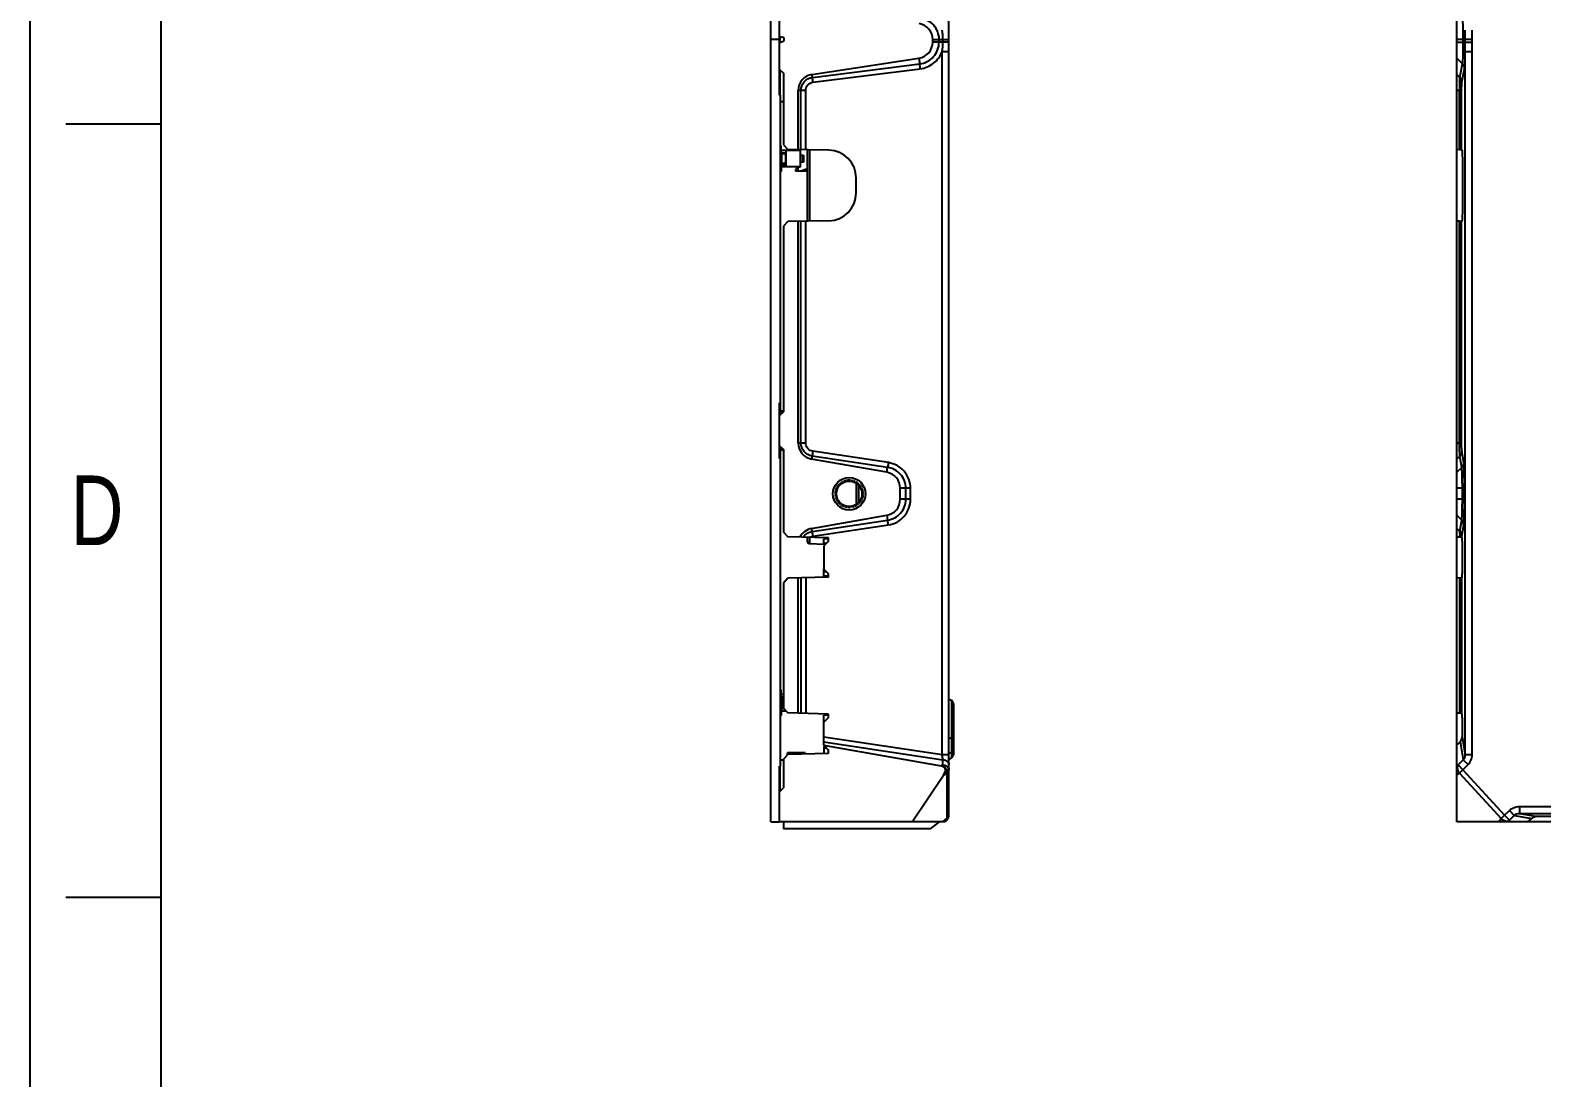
# Model space of a CAD drawing. Header units: millimetres. Extents: x 7531 to 19147, y 2539 to 6525.
# Drawn here: x 7531 to 7857, y 3000.6 to 3226.5 of the extents above; entities that cross this region are included whole.
import ezdxf

# ---------------------------------------------------------------- set-up
doc = ezdxf.new("R2010")
doc.units = ezdxf.units.MM
doc.linetypes.add('HIDDEN', pattern=[0.2, 0.1, -0.1])
doc.layers.add('02___PRT_ALL_AXES', color=7, linetype='Continuous')
doc.layers.add('DEFAULT_2', color=8, linetype='HIDDEN')
doc.styles.add('CKSTANDARD', font='arial.ttf')
doc.styles.add('Roamns', font='romans.shx')

# ---------------------------------------------------------------- blocks, each defined once
blk = doc.blocks.new('standard template')
for p, q in [((456.3, 17789.8), (53.6, 17789.8)), ((456.3, 14517.4), (53.6, 14517.4))]:
    blk.add_line(p, q)
blk.add_lwpolyline([(37962.6, 4700.3), (-97.5, 4700.3), (-97.5, 30879.2), (37962.6, 30879.2)], close=True)
at = {"color": 7}
blk.add_lwpolyline([(456.3, 6673.6), (456.3, 5963.9), (456.3, 5254.1), (456.3, 30225.9), (37408.8, 30225.9), (37408.8, 5254.1)], dxfattribs=at)
at = {"style": 'CKSTANDARD', "width": 0.75}
blk.add_text('D', height=294.8, dxfattribs=at).set_placement((73.6, 16008.6))
at = {"style": 'Roamns'}
for tag, p in [('PAGE_NAME', (27466, 7593.7)), ('PROJECT_NAME', (27466, 6883.9)), ('DRAWN_NAME', (27466, 6174.1)), ('VERSION', (34241, 6174.1)), ('SELECT_DATA', (27466, 5464.4)), ('PAGE_NUMBER', (34241, 5464.4))]:
    blk.add_attdef(tag, p, '', height=284.5, dxfattribs=at)

msp = doc.modelspace()

# ---------------------------------------------------------------- linework, layer by layer
at = {"color": 7, "linetype": 'Continuous'}
for p, q in [((7690.70977, 3055.82531), (7690.70977, 3393.32531)), ((7838.63657, 3055.82531), (7838.63657, 3393.32531)), ((7729.10977, 3057.24038), (7729.10977, 3391.91024)), ((7725.60977, 3224.52498), (7729.10977, 3224.52498)), ((7725.60977, 3223.99167), (7725.60977, 3224.52498)), ((7729.10977, 3223.99167), (7725.60977, 3223.99167)), ((7726.99331, 3223.99167), (7726.99331, 3224.52498)), ((7727.83187, 3223.99167), (7727.83187, 3224.52498)), ((7841.92638, 3224.52498), (7838.63657, 3224.52498)), ((7838.63657, 3223.99167), (7841.92638, 3223.99167)), ((7840.02011, 3223.99167), (7840.02011, 3224.52498)), ((7840.44292, 3224.52498), (7840.44937, 3226.54983)), ((7840.44292, 3223.99167), (7840.44292, 3224.52498)), ((7840.44936, 3221.96689), (7840.44292, 3223.99167)), ((7841.92638, 3224.52498), (7841.94885, 3226.54984)), ((7841.92638, 3223.99167), (7841.92638, 3224.52498)), ((7841.94885, 3221.9669), (7841.92638, 3223.99167)), ((7699.58379, 3217.02738), (7722.63575, 3220.53142)), ((7722.63575, 3220.53142), (7722.82371, 3219.29487)), ((7727.64903, 3221.9669), (7729.10977, 3221.9669)), ((7727.64903, 3070.31751), (7727.64903, 3221.9669)), ((7838.63657, 3220.53142), (7839.88733, 3219.29487)), ((7840.44936, 3070.31751), (7840.44936, 3221.9669)), ((7840.44936, 3221.9669), (7841.94885, 3221.9669)), ((7841.94885, 3070.31751), (7841.94885, 3221.9669)), ((7692.60977, 3218.07531), (7693.40977, 3217.27531)), ((7693.40977, 3217.27531), (7693.40977, 3201.84936)), ((7699.68068, 3216.38997), (7722.82371, 3219.29487)), ((7699.80081, 3215.34135), (7722.94384, 3218.24625)), ((7839.2813, 3216.38997), (7839.88733, 3219.29487)), ((7839.72013, 3215.34135), (7840.32615, 3218.24625)), ((7699.68068, 3216.38997), (7699.58379, 3217.02738)), ((7839.2813, 3216.38997), (7838.63657, 3217.02738)), ((7692.70977, 3212.57281), (7692.70977, 3143.55031)), ((7696.60977, 3200.7935), (7696.60977, 3213.56713)), ((7698.23489, 3213.56713), (7696.60977, 3213.56713)), ((7697.2135, 3200.78296), (7697.2135, 3213.56713)), ((7698.23489, 3200.76513), (7698.23489, 3213.56713)), ((7839.67912, 3213.56713), (7838.63657, 3213.56713)), ((7839.2403, 3200.78296), (7839.2403, 3213.56713)), ((7839.67912, 3200.76513), (7839.67912, 3213.56713)), ((7692.70977, 3201.65031), (7692.95977, 3201.65031)), ((7692.95977, 3200.62531), (7692.95977, 3201.65031)), ((7693.40977, 3201.84936), (7694.40962, 3200.8319)), ((7696.99977, 3200.62531), (7692.70977, 3200.62531)), ((7692.70977, 3200.42531), (7692.95977, 3200.42531)), ((7692.92977, 3200.13531), (7692.70977, 3200.13531)), ((7693.67977, 3199.87531), (7692.70977, 3199.87531)), ((7692.70977, 3197.87531), (7693.67977, 3197.87531)), ((7692.75977, 3200.42531), (7692.75977, 3200.13531)), ((7692.92977, 3200.07531), (7692.92977, 3200.42531)), ((7693.02977, 3200.07531), (7692.92977, 3200.07531)), ((7692.92977, 3197.32531), (7692.92977, 3197.67531)), ((7693.02977, 3197.67531), (7692.92977, 3197.67531)), ((7692.95977, 3200.13531), (7692.95977, 3200.42531)), ((7692.95977, 3200.13531), (7694.02977, 3200.13531)), ((7692.99977, 3199.87531), (7692.99977, 3197.87531)), ((7693.00977, 3200.07531), (7693.00977, 3199.87531)), ((7693.00977, 3197.87531), (7693.00977, 3197.67531)), ((7693.10977, 3199.87531), (7693.10977, 3200.13531)), ((7693.10977, 3197.61531), (7693.10977, 3197.87531)), ((7693.87977, 3199.67531), (7693.67977, 3199.87531)), ((7693.67977, 3197.87531), (7693.87977, 3198.07531)), ((7693.87977, 3199.67531), (7693.87977, 3198.07531)), ((7694.02977, 3197.12531), (7694.02977, 3200.62531)), ((7703.21448, 3200.67822), (7694.40962, 3200.8319)), ((7696.99977, 3200.72531), (7696.99977, 3197.02531)), ((7696.99977, 3199.62531), (7697.74977, 3199.62531)), ((7697.74977, 3198.12531), (7696.99977, 3198.12531)), ((7697.54977, 3199.62531), (7697.54977, 3198.12531)), ((7697.74977, 3199.62531), (7697.74977, 3198.12531)), ((7698.55977, 3200.75946), (7698.55977, 3185.39116)), ((7699.0336, 3200.75119), (7699.0336, 3185.39943)), ((7839.2403, 3200.78296), (7838.63657, 3200.7935)), ((7839.67912, 3200.76513), (7839.80952, 3200.67822)), ((7692.70977, 3197.61531), (7692.92977, 3197.61531)), ((7692.95977, 3197.32531), (7692.70977, 3197.32531)), ((7692.70977, 3197.12531), (7696.99977, 3197.12531)), ((7692.95977, 3196.10031), (7692.70977, 3196.10031)), ((7692.75977, 3197.61531), (7692.75977, 3197.32531)), ((7692.95977, 3197.32531), (7692.95977, 3197.61531)), ((7692.95977, 3197.61531), (7694.02977, 3197.61531)), ((7692.95977, 3197.12531), (7692.95977, 3196.10031)), ((7696.50977, 3197.02531), (7696.00977, 3196.52531)), ((7696.00977, 3196.52531), (7696.00977, 3196.12531)), ((7698.55977, 3196.12531), (7696.00977, 3196.12531)), ((7696.50977, 3197.02531), (7696.50977, 3196.12531)), ((7696.99977, 3197.02531), (7696.50977, 3197.02531)), ((7696.99977, 3196.12531), (7698.15977, 3196.60531)), ((7698.15977, 3196.60531), (7698.55977, 3196.60531)), ((7709.10977, 3191.4715), (7709.10977, 3194.67913)), ((7839.96389, 3191.4715), (7839.96389, 3194.67913)), ((7694.40962, 3185.31872), (7693.40977, 3184.30127)), ((7703.21448, 3185.47241), (7694.40962, 3185.31872)), ((7696.60977, 3137.51216), (7696.60977, 3185.35712)), ((7697.2135, 3137.51216), (7697.2135, 3185.36766)), ((7698.23489, 3137.51216), (7698.23489, 3185.38549)), ((7839.2403, 3185.36766), (7838.63657, 3185.35712)), ((7839.2403, 3137.51216), (7839.2403, 3185.36766)), ((7839.67912, 3185.38549), (7839.80952, 3185.47241)), ((7839.67912, 3137.51216), (7839.67912, 3185.38549)), ((7693.40977, 3184.30127), (7693.40977, 3144.25031)), ((7692.70977, 3146.20031), (7692.60977, 3146.20031)), ((7692.60977, 3134.20031), (7692.60977, 3146.20031)), ((7692.60977, 3143.45031), (7693.40977, 3144.25031)), ((7692.70977, 3144.20031), (7692.60977, 3144.20031)), ((7692.60977, 3136.95031), (7693.40977, 3136.15031)), ((7692.70977, 3136.20031), (7692.60977, 3136.20031)), ((7692.70977, 3136.85031), (7692.70977, 3067.82781)), ((7693.40977, 3136.15031), (7693.40977, 3118.32932)), ((7698.23489, 3137.51216), (7696.60977, 3137.51216)), ((7716.04829, 3133.30458), (7699.75868, 3135.74373)), ((7839.67912, 3137.51216), (7838.63657, 3137.51216)), ((7839.24929, 3135.84692), (7839.2403, 3137.51216)), ((7839.25067, 3135.73815), (7839.24929, 3135.84692)), ((7840.14558, 3133.30458), (7839.71903, 3135.74373)), ((7692.70977, 3134.20031), (7692.60977, 3134.20031)), ((7699.61377, 3134.69919), (7699.502, 3134.06533)), ((7715.71754, 3131.2061), (7699.502, 3134.06533)), ((7715.90337, 3132.26003), (7699.61377, 3134.69919)), ((7839.2802, 3134.69919), (7838.63657, 3134.06533)), ((7839.2802, 3134.69919), (7839.27013, 3134.86752)), ((7839.70676, 3132.26003), (7839.2802, 3134.69919)), ((7715.71754, 3131.2061), (7715.90337, 3132.26003)), ((7838.63657, 3131.2061), (7839.70676, 3132.26003)), ((7709.10977, 3128.87583), (7709.10977, 3124.27479)), ((7709.59668, 3128.46572), (7709.59668, 3124.68491)), ((7720.82647, 3127.75927), (7718.60977, 3127.75927)), ((7718.60977, 3125.39136), (7718.60977, 3127.75927)), ((7719.80508, 3125.39136), (7719.80508, 3127.75927)), ((7720.82647, 3125.39136), (7720.82647, 3127.75927)), ((7840.27071, 3127.75927), (7838.63657, 3127.75927)), ((7839.83188, 3125.39136), (7839.83188, 3127.75927)), ((7840.27071, 3125.39136), (7840.27071, 3127.75927)), ((7720.82647, 3125.39136), (7718.60977, 3125.39136)), ((7840.27071, 3125.39136), (7838.63657, 3125.39136)), ((7699.502, 3119.08529), (7715.71754, 3121.94453)), ((7699.61377, 3118.45144), (7715.90337, 3120.8906)), ((7699.75868, 3117.40689), (7716.04829, 3119.84605)), ((7715.71754, 3121.94453), (7715.90337, 3120.8906)), ((7838.63657, 3121.94453), (7839.70676, 3120.8906)), ((7839.2802, 3118.45144), (7839.70676, 3120.8906)), ((7839.71903, 3117.40689), (7840.14558, 3119.84605)), ((7693.40977, 3118.32932), (7694.40943, 3117.30314)), ((7703.10977, 3117.07531), (7694.40943, 3117.30314)), ((7698.55977, 3117.19446), (7698.55977, 3116.35376)), ((7699.0336, 3117.18205), (7699.0336, 3115.85445)), ((7699.61377, 3118.45144), (7699.502, 3119.08529)), ((7699.68549, 3117.91166), (7699.61377, 3118.45144)), ((7702.10977, 3115.54867), (7702.10977, 3116.82524)), ((7703.10977, 3116.3515), (7702.11011, 3115.32532)), ((7703.10977, 3116.3515), (7703.10977, 3117.07531)), ((7839.2802, 3118.45144), (7838.63657, 3119.08529)), ((7839.05175, 3117.22318), (7838.63657, 3117.23542)), ((7839.24829, 3117.2172), (7839.05175, 3117.22318)), ((7839.70222, 3117.17987), (7839.80678, 3117.07531)), ((7839.80678, 3116.3515), (7839.7806, 3115.32532)), ((7839.80678, 3116.3515), (7839.80678, 3117.07531)), ((7699.0336, 3115.85445), (7702.10287, 3115.69359)), ((7702.60979, 3115.83825), (7702.10977, 3115.82516)), ((7702.10977, 3115.32497), (7702.10977, 3110.32566)), ((7839.78059, 3115.32497), (7839.78059, 3110.32566)), ((7702.10977, 3108.82538), (7702.10977, 3110.32531)), ((7702.10977, 3109.82547), (7702.60979, 3109.81237)), ((7702.11011, 3110.3253), (7703.10977, 3109.29913)), ((7839.7806, 3110.3253), (7839.80678, 3109.29913)), ((7694.40943, 3108.34749), (7693.40977, 3107.32131)), ((7693.40977, 3107.32131), (7693.40977, 3080.32932)), ((7703.10977, 3108.57531), (7694.40943, 3108.34749)), ((7696.60977, 3079.24552), (7696.60977, 3108.4051)), ((7697.2135, 3108.42091), (7697.2135, 3079.22971)), ((7698.23489, 3108.44766), (7698.23489, 3079.20297)), ((7703.10977, 3108.57531), (7703.10977, 3109.29913)), ((7839.2403, 3108.42091), (7838.63657, 3108.4051)), ((7839.2403, 3108.42091), (7839.2403, 3079.22971)), ((7839.80678, 3108.57531), (7839.67912, 3108.44766)), ((7839.67912, 3108.44766), (7839.67912, 3079.20297)), ((7839.80678, 3108.57531), (7839.80678, 3109.29913)), ((7692.70977, 3084.30031), (7692.95977, 3084.30031)), ((7692.95977, 3083.27531), (7692.95977, 3084.30031)), ((7693.40977, 3083.27531), (7692.70977, 3083.27531)), ((7692.70977, 3083.07531), (7692.95977, 3083.07531)), ((7692.92977, 3082.78531), (7692.70977, 3082.78531)), ((7693.40977, 3082.52531), (7692.70977, 3082.52531)), ((7692.70977, 3080.52531), (7693.40977, 3080.52531)), ((7692.75977, 3083.07531), (7692.75977, 3082.78531)), ((7692.92977, 3082.72531), (7692.92977, 3083.07531)), ((7693.02977, 3082.72531), (7692.92977, 3082.72531)), ((7693.02977, 3080.32531), (7692.92977, 3080.32531)), ((7692.92977, 3079.97531), (7692.92977, 3080.32531)), ((7692.95977, 3082.78531), (7692.95977, 3083.07531)), ((7692.95977, 3082.78531), (7693.40977, 3082.78531)), ((7692.99977, 3082.52531), (7692.99977, 3080.52531)), ((7693.00977, 3082.72531), (7693.00977, 3082.52531)), ((7693.00977, 3080.52531), (7693.00977, 3080.32531)), ((7693.10977, 3082.52531), (7693.10977, 3082.78531)), ((7693.10977, 3080.26531), (7693.10977, 3080.52531)), ((7693.40977, 3080.32932), (7694.40943, 3079.30314)), ((7729.10977, 3082.29162), (7729.65662, 3082.03662)), ((7730.10977, 3081.32531), (7729.65662, 3082.03662)), ((7729.65662, 3082.03662), (7729.65662, 3069.614)), ((7730.10977, 3081.32531), (7730.10977, 3070.32531)), ((7692.70977, 3080.26531), (7692.92977, 3080.26531)), ((7692.95977, 3079.97531), (7692.70977, 3079.97531)), ((7692.70977, 3079.77531), (7693.94946, 3079.77531)), ((7692.95977, 3078.75031), (7692.70977, 3078.75031)), ((7692.75977, 3080.26531), (7692.75977, 3079.97531)), ((7692.95977, 3080.26531), (7693.47212, 3080.26531)), ((7692.95977, 3079.97531), (7692.95977, 3080.26531)), ((7692.95977, 3079.77531), (7692.95977, 3078.75031)), ((7703.10977, 3079.07531), (7694.40943, 3079.30314)), ((7702.10977, 3077.32531), (7702.10977, 3078.82363)), ((7702.10977, 3072.35551), (7702.10977, 3077.32497)), ((7703.10977, 3078.3515), (7702.11011, 3077.32532)), ((7703.10977, 3078.3515), (7703.10977, 3079.07531)), ((7839.2403, 3079.22971), (7838.63657, 3079.24552)), ((7839.67912, 3079.20297), (7839.80678, 3079.07531)), ((7839.78059, 3077.32497), (7839.78059, 3074.14169)), ((7839.80678, 3078.3515), (7839.7806, 3077.32532)), ((7839.80678, 3078.3515), (7839.80678, 3079.07531)), ((7702.10977, 3074.14169), (7727.64903, 3070.31751)), ((7729.10977, 3073.8136), (7729.65662, 3073.99391)), ((7730.10977, 3074.49689), (7729.65662, 3073.99391)), ((7839.78059, 3074.14169), (7840.44936, 3070.31751)), ((7698.10977, 3070.70031), (7694.30977, 3070.70031)), ((7694.30977, 3070.24519), (7694.30977, 3070.70027)), ((7703.10977, 3070.57531), (7694.40943, 3070.34749)), ((7698.10977, 3070.70028), (7698.10977, 3070.44438)), ((7702.07465, 3072.36171), (7727.44782, 3067.88773)), ((7702.10977, 3073.07544), (7727.79395, 3069.22957)), ((7702.10977, 3072.10499), (7702.10977, 3070.54913)), ((7702.73089, 3071.68805), (7702.10977, 3071.70281)), ((7702.11011, 3072.3253), (7703.10977, 3071.29913)), ((7703.10977, 3070.57531), (7703.10977, 3071.29913)), ((7729.10977, 3070.66716), (7729.65662, 3070.84747)), ((7730.10977, 3071.35044), (7729.65662, 3070.84747)), ((7839.34556, 3073.07544), (7838.63657, 3072.35551)), ((7839.34556, 3073.07544), (7840.01812, 3069.22957)), ((7694.40943, 3070.34749), (7693.40977, 3069.32131)), ((7693.40977, 3069.32131), (7693.40977, 3063.12531)), ((7727.44782, 3067.88773), (7727.79395, 3068.10305)), ((7727.64903, 3070.31751), (7729.10977, 3070.31751)), ((7727.79395, 3068.10305), (7727.79395, 3069.22957)), ((7729.10977, 3069.35901), (7729.65662, 3069.614)), ((7730.10977, 3070.32531), (7729.65662, 3069.614)), ((7838.63657, 3067.88773), (7838.90872, 3068.10305)), ((7838.90872, 3068.10305), (7840.01812, 3069.22957)), ((7838.90872, 3068.10305), (7839.96938, 3067.0585)), ((7839.96938, 3067.0585), (7841.07878, 3068.18502)), ((7840.01812, 3069.22957), (7841.07878, 3068.18502)), ((7840.44936, 3070.31751), (7841.94885, 3070.31751)), ((7721.16462, 3055.82531), (7727.97053, 3065.9071)), ((7727.97053, 3065.9071), (7728.67043, 3066.34248)), ((7728.67043, 3066.34248), (7728.67043, 3056.52436)), ((7838.63657, 3065.9071), (7839.18687, 3066.34248)), ((7839.18687, 3066.34248), (7839.96938, 3067.0585)), ((7839.18687, 3066.34248), (7848.17078, 3056.52436)), ((7839.96938, 3067.0585), (7848.95329, 3057.24038)), ((7692.60977, 3062.32531), (7693.40977, 3063.12531)), ((7692.60977, 3055.82531), (7692.60977, 3062.32531)), ((7848.95329, 3057.24038), (7849.99628, 3058.26753)), ((7849.99628, 3058.26753), (7851.04082, 3057.20687)), ((7852.12877, 3059.13759), (7852.12877, 3057.6381)), ((7852.12877, 3059.13759), (7874.55257, 3059.13759)), ((7852.12877, 3057.6381), (7855.95295, 3056.96934)), ((7852.12877, 3057.6381), (7874.57874, 3057.6381)), ((7728.2389, 3055.82531), (7692.60977, 3055.82531)), ((7693.40977, 3055.82531), (7693.40977, 3054.32531)), ((7725.10977, 3054.32531), (7693.40977, 3054.32531)), ((7725.10977, 3054.32531), (7727.10977, 3055.82531)), ((7727.78944, 3055.82531), (7728.67043, 3056.52436)), ((7728.23962, 3055.82531), (7728.54214, 3056.06535)), ((7728.59741, 3056.12287), (7728.54211, 3056.06538)), ((7874.61039, 3055.82531), (7838.63657, 3055.82531)), ((7847.61629, 3055.82531), (7848.17078, 3056.52436)), ((7848.17078, 3056.52436), (7848.95329, 3057.24038)), ((7848.95329, 3057.24038), (7849.99783, 3056.17972)), ((7849.71671, 3055.82531), (7849.99783, 3056.17972)), ((7849.99783, 3056.17972), (7851.04082, 3057.20687)), ((7851.04082, 3057.20687), (7854.84397, 3056.54178)), ((7853.99044, 3055.82531), (7854.11038, 3055.94343)), ((7854.11038, 3055.94343), (7854.84397, 3056.54178)), ((7860.13623, 3056.96934), (7855.95295, 3056.96934))]:
    msp.add_line(p, q, dxfattribs=at)
for radius in [3.5, 2.75]:
    msp.add_circle((7707.60977, 3126.57531), radius, dxfattribs=at)
for centre, radius, start, end in [((7722.10977, 3224.52498), 3.5, 0, 80), ((7722.10977, 3223.99167), 3.5, 278.6431396, 0), ((7700.10977, 3213.56713), 3.5, 98.6431396, 180), ((8002.90381, 3213.57441), 163.66351, 179.7308451, 180.0025492), ((7969.97079, 3213.73583), 130.73009, 179.3727713, 179.7337863), ((7925.67109, 3214.19161), 86.42806, 179.1936759, 179.3534164), ((7693.05977, 3200.23531), 0.35, 196.2909073, 261.7867893), ((7693.05977, 3197.51531), 0.35, 98.2132107, 163.397362), ((7693.02977, 3199.97531), 0.1, 36.7370435, 90), ((7693.02977, 3199.97531), 0.1, 270, 323.261729), ((7693.02977, 3197.77531), 0.1, 36.7370435, 90), ((7693.02977, 3197.77531), 0.1, 270, 323.261729), ((7703.10977, 3194.67913), 6, 0, 89), ((7703.10977, 3191.4715), 6, 271, 0), ((7700.10977, 3137.51216), 3.5, 180, 260), ((7715.10977, 3127.75927), 3.5, 0, 80), ((7715.10977, 3125.39136), 3.5, 280, 0), ((7700.10977, 3115.63846), 3.5, 100, 152.85303), ((7700.0615, 3115.63832), 2.84807, 143.6534871, 146.3325235), ((7699.05977, 3116.35376), 0.5, 180, 267), ((7753.53525, 3125.46185), 54.37648, 187.9813171, 188.5187529), ((7929.63686, 3116.2137), 90.39414, 179.2297484, 179.3639215), ((7838.88246, 3105.10253), 12.1202, 87.5594986, 88.270336), ((7903.06834, 3116.57836), 63.82312, 178.858707, 179.2364471), ((7876.50068, 3117.08962), 37.25055, 178.6296982, 178.8309997), ((7840.25186, 3118.35216), 0.97672, 174.1659538, 175.3880253), ((7838.22715, 3117.39206), 1.49372, 40.198636, 45.1715367), ((7838.24574, 3117.40082), 1.47326, 15.2702197, 20.288489), ((7838.24019, 3117.39989), 1.47885, 0.2714152, 15.2483992), ((7693.05977, 3082.88531), 0.35, 196.2909073, 261.7867893), ((7693.05977, 3080.16531), 0.35, 98.2132107, 163.397362), ((7693.02977, 3082.62531), 0.1, 36.7370435, 90), ((7693.02977, 3082.62531), 0.1, 270, 323.261729), ((7693.02977, 3080.42531), 0.1, 36.7370435, 90), ((7693.02977, 3080.42531), 0.1, 270, 323.261729), ((7840.78465, 3067.70108), 2.09731, 213.8308908, 220.3747449), ((7727.60977, 3057.24038), 1.5, 308.3571155, 0), ((7727.93906, 3057.60911), 1.30828, 303.9889844, 308.7988427), ((7728.42468, 3057.24065), 0.68509, 352.576406, 359.9778847), ((7849.61312, 3058.07465), 2.11749, 227.0658448, 232.1389915)]:
    msp.add_arc(centre, radius, start, end, dxfattribs=at)
for centre, major_axis, ratio, start_param, end_param in [((7838.17964, 3200.76445), (1.5, 0), 0.017455065, 6.309365246, 7.068583471), ((7839.80678, 3194.67913), (0, 6), 0.026185922, -1.570796327, -0.017453292), ((7839.80678, 3191.4715), (0, 6), 0.026185922, -3.124139361, -1.570796327), ((7838.17964, 3185.38618), (1.5, 0), 0.017455065, -0.785398163, -0.026179939), ((7838.17964, 3108.44869), (1.5, 0), 0.026185922, 5.497787144, 6.257005368), ((7838.17964, 3079.20194), (1.5, 0), 0.026185922, 6.309365246, 7.068583471), ((7838.28008, 3074.14757), (-0.26137, 1.49455), 0.988642994, -2.52705991, -1.745873533), ((7725.91464, 3066.00403), (2.29387, 1.42693), 0.555252671, 5.390403777, 6.837591462), ((7856.09919, 3055.44427), (1.76948, -0.17684), 0.842574678, 2.227500515, 2.439866506), ((7855.95882, 3055.46882), (-1.49455, 0.26137), 0.988642994, -1.395719121, -0.826898735)]:
    msp.add_ellipse(centre, major_axis=major_axis, ratio=ratio, start_param=start_param, end_param=end_param, dxfattribs=at)
for points, knots in [([(7726.99331, 3224.52498), (7726.99324, 3225.08563), (7726.7899, 3226.21672), (7725.91214, 3227.6907), (7724.5777, 3228.76637), (7723.4889, 3229.12743), (7722.93535, 3229.20708)], [0, 0, 0, 0, 0.250307711, 0.500417485, 0.75031805, 1, 1, 1, 1]), ([(7840.02011, 3224.52498), (7840.02008, 3225.07671), (7840.01496, 3226.11019), (7839.98939, 3227.49429), (7839.95969, 3228.43963), (7839.92234, 3228.96639), (7839.90502, 3229.14353), (7839.8909, 3229.20708)], [0, 0, 0, 0, 0.353226939, 0.661594536, 0.886450068, 0.958317384, 1, 1, 1, 1]), ([(7722.82371, 3219.29487), (7723.38904, 3219.36257), (7724.50536, 3219.70738), (7725.87899, 3220.78287), (7726.78352, 3222.27405), (7726.99328, 3223.42279), (7726.99331, 3223.99167)], [0, 0, 0, 0, 0.250074088, 0.500135959, 0.750139892, 1, 1, 1, 1]), ([(7839.88732, 3219.29487), (7839.90284, 3219.35302), (7839.91932, 3219.52279), (7839.94448, 3219.84574), (7839.96498, 3220.30592), (7839.99286, 3221.14321), (7840.01422, 3222.38561), (7840.0201, 3223.43212), (7840.02011, 3223.99167)], [0, 0, 0, 0, 0.03840935, 0.108182795, 0.207144992, 0.332129103, 0.64291696, 1, 1, 1, 1]), ([(7722.94384, 3218.24625), (7723.97374, 3218.37564), (7726.00124, 3219.21523), (7727.28607, 3220.99455), (7727.64903, 3221.9669)], [0, 0, 0, 0, 0.500027557, 1, 1, 1, 1]), ([(7722.94384, 3218.24625), (7722.93176, 3218.34254), (7722.88893, 3218.69175), (7722.84887, 3219.04133), (7722.82371, 3219.29487)], [0, 0, 0, 0, 0.27582796, 1, 1, 1, 1]), ([(7697.2135, 3213.56713), (7697.2135, 3214.23461), (7697.71831, 3215.61573), (7699.01937, 3216.30046), (7699.68068, 3216.38997)], [0, 0, 0, 0, 0.500051044, 1, 1, 1, 1]), ([(7698.23489, 3213.56713), (7698.2349, 3213.98885), (7698.55627, 3214.86183), (7699.38251, 3215.28884), (7699.80081, 3215.34135)], [0, 0, 0, 0, 0.500082057, 1, 1, 1, 1]), ([(7699.80081, 3215.34135), (7699.78873, 3215.43764), (7699.7459, 3215.78685), (7699.70584, 3216.13643), (7699.68068, 3216.38997)], [0, 0, 0, 0, 0.27582796, 1, 1, 1, 1]), ([(7839.25158, 3215.40787), (7839.25468, 3215.62698), (7839.26426, 3215.95399), (7839.26821, 3216.28234), (7839.2813, 3216.38997)], [0, 0, 0, 0, 0.668984858, 1, 1, 1, 1]), ([(7839.67912, 3213.56713), (7839.67912, 3213.77797), (7839.6816, 3214.17229), (7839.68671, 3214.69986), (7839.70342, 3215.07937), (7839.70692, 3215.27805), (7839.72013, 3215.34135)], [0, 0, 0, 0, 0.356319111, 0.666628974, 0.890709696, 1, 1, 1, 1]), ([(7699.61377, 3134.69919), (7698.9651, 3134.80271), (7697.70108, 3135.49765), (7697.2135, 3136.85535), (7697.2135, 3137.51216)], [0, 0, 0, 0, 0.500021963, 1, 1, 1, 1]), ([(7699.75868, 3135.74373), (7699.34825, 3135.8052), (7698.54535, 3136.2389), (7698.2349, 3137.09714), (7698.23489, 3137.51216)], [0, 0, 0, 0, 0.49999255, 1, 1, 1, 1]), ([(7699.75868, 3135.74373), (7699.74433, 3135.64784), (7699.69326, 3135.30005), (7699.64494, 3134.95183), (7699.61377, 3134.69919)], [0, 0, 0, 0, 0.275838104, 1, 1, 1, 1]), ([(7839.27013, 3134.86752), (7839.26794, 3134.92042), (7839.25837, 3135.21056), (7839.25382, 3135.50083), (7839.25067, 3135.73815)], [0, 0, 0, 0, 0.182382177, 1, 1, 1, 1]), ([(7839.71903, 3135.74373), (7839.70735, 3135.81049), (7839.70173, 3136.012), (7839.67966, 3136.60048), (7839.67912, 3137.1231), (7839.67912, 3137.51216)], [0, 0, 0, 0, 0.114900707, 0.340306403, 1, 1, 1, 1]), ([(7716.04829, 3133.30458), (7716.03394, 3133.20868), (7715.98286, 3132.86089), (7715.93455, 3132.51267), (7715.90337, 3132.26003)], [0, 0, 0, 0, 0.275838104, 1, 1, 1, 1]), ([(7720.82647, 3127.75927), (7720.82639, 3128.42109), (7720.58738, 3129.75625), (7719.55519, 3131.49841), (7717.98454, 3132.77398), (7716.70137, 3133.20675), (7716.04829, 3133.30458)], [0, 0, 0, 0, 0.25026943, 0.500365477, 0.750282588, 1, 1, 1, 1]), ([(7840.27071, 3127.75927), (7840.2707, 3128.41064), (7840.26385, 3129.63107), (7840.24576, 3131.26917), (7840.19968, 3132.46435), (7840.18212, 3133.09556), (7840.14558, 3133.30458)], [0, 0, 0, 0, 0.352212565, 0.6600737, 0.885264401, 1, 1, 1, 1]), ([(7719.80508, 3127.75927), (7719.80501, 3128.29824), (7719.60951, 3129.38562), (7718.76557, 3130.80263), (7717.48248, 3131.83664), (7716.43559, 3132.18358), (7715.90337, 3132.26003)], [0, 0, 0, 0, 0.250291273, 0.500396986, 0.750306423, 1, 1, 1, 1]), ([(7839.83188, 3127.75927), (7839.83185, 3128.28966), (7839.82689, 3129.28319), (7839.80213, 3130.61374), (7839.77338, 3131.5225), (7839.73721, 3132.02877), (7839.72044, 3132.199), (7839.70676, 3132.26003)], [0, 0, 0, 0, 0.353243276, 0.661631586, 0.886489168, 0.95834259, 1, 1, 1, 1]), ([(7715.90337, 3120.8906), (7716.43654, 3120.96726), (7717.48473, 3121.31478), (7718.76774, 3122.35066), (7719.61009, 3123.76737), (7719.80505, 3124.85342), (7719.80508, 3125.39136)], [0, 0, 0, 0, 0.250145009, 0.500196428, 0.75018758, 1, 1, 1, 1]), ([(7716.04829, 3119.84605), (7716.70253, 3119.94412), (7717.98727, 3120.37764), (7719.55784, 3121.65546), (7720.58808, 3123.39726), (7720.82644, 3124.73079), (7720.82647, 3125.39136)], [0, 0, 0, 0, 0.250166803, 0.500224289, 0.750205955, 1, 1, 1, 1]), ([(7839.70676, 3120.8906), (7839.72044, 3120.95181), (7839.7372, 3121.12249), (7839.77356, 3121.62975), (7839.80214, 3122.53932), (7839.82692, 3123.86941), (7839.83187, 3124.86195), (7839.83188, 3125.39136)], [0, 0, 0, 0, 0.041775688, 0.113814983, 0.339027318, 0.647412399, 1, 1, 1, 1]), ([(7840.14558, 3119.84605), (7840.18219, 3120.05563), (7840.19976, 3120.68805), (7840.2458, 3121.88443), (7840.26387, 3123.52196), (7840.2707, 3124.74119), (7840.27071, 3125.39136)], [0, 0, 0, 0, 0.11504117, 0.340581097, 0.648437001, 1, 1, 1, 1]), ([(7716.04829, 3119.84605), (7716.03394, 3119.94195), (7715.98286, 3120.28973), (7715.93455, 3120.63795), (7715.90337, 3120.8906)], [0, 0, 0, 0, 0.275838106, 1, 1, 1, 1]), ([(7839.26078, 3117.98043), (7839.262, 3118.03123), (7839.2663, 3118.18135), (7839.2702, 3118.33163), (7839.2783, 3118.43069)], [0, 0, 0, 0, 0.338291292, 1, 1, 1, 1]), ([(7839.70222, 3117.17987), (7839.68518, 3117.19691), (7839.56958, 3117.19345), (7839.47641, 3117.20837), (7839.39856, 3117.21173)], [0, 0, 0, 0, 0.236190058, 1, 1, 1, 1]), ([(7839.70222, 3117.17987), (7839.7034, 3117.2064), (7839.70761, 3117.28211), (7839.71053, 3117.3583), (7839.71903, 3117.40689)], [0, 0, 0, 0, 0.349952441, 1, 1, 1, 1]), ([(7727.79395, 3069.22957), (7727.78469, 3069.30818), (7727.73936, 3069.67123), (7727.68923, 3070.03365), (7727.64902, 3070.31752)], [0, 0, 0, 0, 0.216369318, 1, 1, 1, 1]), ([(7727.79395, 3069.22957), (7727.96894, 3069.21438), (7728.30322, 3069.14283), (7728.73453, 3068.91587), (7729.033, 3068.58705), (7729.10977, 3068.31328), (7729.10977, 3068.18502)], [0, 0, 0, 0, 0.288724522, 0.55466149, 0.789164618, 1, 1, 1, 1]), ([(7727.79395, 3068.10305), (7727.93109, 3068.09114), (7728.40572, 3068.00587), (7728.88432, 3067.70585), (7729.03312, 3067.38959)], [0, 0, 0, 0, 0.282558588, 1, 1, 1, 1]), ([(7727.79395, 3068.10305), (7728.03462, 3067.90716), (7728.42172, 3067.41933), (7728.63709, 3066.8305), (7728.66521, 3066.53342)], [0, 0, 0, 0, 0.509769444, 1, 1, 1, 1]), ([(7838.90872, 3068.10305), (7838.88212, 3068.06857), (7838.78244, 3067.91325), (7838.73524, 3067.72768), (7838.725, 3067.58772)], [0, 0, 0, 0, 0.236777705, 1, 1, 1, 1]), ([(7841.07878, 3068.18502), (7841.35319, 3068.46365), (7841.79636, 3069.13603), (7841.94882, 3069.92612), (7841.94885, 3070.31751)], [0, 0, 0, 0, 0.499789747, 1, 1, 1, 1]), ([(7728.67043, 3066.34248), (7728.79813, 3066.42869), (7729.01658, 3066.63221), (7729.10977, 3066.92384), (7729.10977, 3067.0585)], [0, 0, 0, 0, 0.533624111, 1, 1, 1, 1]), ([(7838.76096, 3067.16775), (7838.77359, 3067.11311), (7838.83737, 3066.88973), (7838.94442, 3066.67956), (7839.04245, 3066.53342)], [0, 0, 0, 0, 0.241675812, 1, 1, 1, 1]), ([(7849.99628, 3058.26753), (7850.27494, 3058.54196), (7850.94733, 3058.98511), (7851.73742, 3059.13757), (7852.12877, 3059.13759)], [0, 0, 0, 0, 0.49984293, 1, 1, 1, 1]), ([(7728.67043, 3056.52436), (7728.67515, 3056.48415), (7728.68374, 3056.34799), (7728.65505, 3056.201), (7728.59741, 3056.12287)], [0, 0, 0, 0, 0.294311207, 1, 1, 1, 1]), ([(7848.31352, 3056.40289), (7848.38765, 3056.34523), (7848.68271, 3056.14468), (7849.03455, 3056.01888), (7849.29694, 3055.99905)], [0, 0, 0, 0, 0.263024127, 1, 1, 1, 1]), ([(7849.29694, 3055.99905), (7849.35041, 3055.99501), (7849.55022, 3055.99094), (7849.75359, 3056.038), (7849.88309, 3056.10633)], [0, 0, 0, 0, 0.268038963, 1, 1, 1, 1])]:
    msp.add_open_spline(points, degree=3, knots=knots, dxfattribs=at)
for points in [[(7727.64903, 3221.96689), (7727.76555, 3222.63447), (7727.83185, 3223.314), (7727.83187, 3223.99167)], [(7727.83187, 3224.52498), (7727.83182, 3225.20268), (7727.76557, 3225.88223), (7727.64904, 3226.54983)], [(7840.32615, 3218.24625), (7840.32491, 3218.62516), (7840.15573, 3219.02741), (7839.88733, 3219.29487)], [(7839.72013, 3215.34135), (7839.71888, 3215.72026), (7839.54971, 3216.12251), (7839.2813, 3216.38997)], [(7839.71903, 3135.74373), (7839.71755, 3135.36608), (7839.54808, 3134.9654), (7839.2802, 3134.69919)], [(7840.14558, 3133.30458), (7840.1441, 3132.92692), (7839.97463, 3132.52624), (7839.70676, 3132.26003)], [(7840.14558, 3119.84605), (7840.1441, 3120.22371), (7839.97463, 3120.62438), (7839.70676, 3120.8906)], [(7697.76754, 3117.32627), (7697.97364, 3117.60638), (7698.23611, 3117.85207), (7698.52923, 3118.03921)], [(7698.52923, 3118.03921), (7698.8552, 3118.24733), (7699.23185, 3118.39051), (7699.61377, 3118.45144)], [(7699.11694, 3117.17987), (7699.31255, 3117.29486), (7699.53428, 3117.3733), (7699.75868, 3117.40689)], [(7839.62759, 3117.91166), (7839.5681, 3118.07259), (7839.47882, 3118.22513), (7839.36807, 3118.35617)], [(7729.03312, 3067.38959), (7729.08135, 3067.28709), (7729.10977, 3067.17178), (7729.10977, 3067.0585)], [(7838.725, 3067.58772), (7838.71475, 3067.44759), (7838.72932, 3067.30464), (7838.76096, 3067.16775)], [(7840.01812, 3069.22957), (7840.28892, 3069.51037), (7840.4508, 3069.92742), (7840.44936, 3070.31752)], [(7728.66521, 3066.53342), (7728.67121, 3066.47003), (7728.67343, 3066.40608), (7728.67043, 3066.34248)], [(7851.04082, 3057.20687), (7851.32163, 3057.47766), (7851.73868, 3057.63954), (7852.12877, 3057.6381)], [(7728.75881, 3056.58951), (7728.83841, 3056.65358), (7728.91117, 3056.72836), (7728.96925, 3056.81243)], [(7728.96925, 3056.81243), (7729.03848, 3056.91266), (7729.08832, 3057.03133), (7729.10403, 3057.15213)], [(7849.88309, 3056.10633), (7849.92325, 3056.12752), (7849.96185, 3056.15203), (7849.99783, 3056.17972)]]:
    msp.add_open_spline(points, degree=3, dxfattribs=at)
at = {"layer": '02___PRT_ALL_AXES', "color": 7, "linetype": 'Continuous'}
for p, q in [((7692.60977, 3212.57281), (7692.60977, 3236.57781)), ((7692.70977, 3224.57531), (7690.70977, 3224.57531)), ((7692.60977, 3225.22693), (7693.23918, 3225.05828)), ((7692.60977, 3223.9237), (7693.23918, 3224.09235)), ((7692.70977, 3223.9237), (7692.70977, 3225.22693)), ((7692.70977, 3212.57281), (7692.70977, 3217.97531)), ((7692.70977, 3214.07281), (7692.60977, 3214.07281)), ((7692.70977, 3212.57281), (7692.60977, 3212.57281)), ((7692.70977, 3211.20031), (7693.40977, 3211.20031)), ((7692.70977, 3144.20031), (7693.35977, 3144.20031)), ((7693.23918, 3144.4081), (7693.41055, 3144.4315)), ((7692.70977, 3136.20031), (7693.35977, 3136.20031)), ((7703.09203, 3116.85961), (7702.10977, 3116.82531)), ((7703.11727, 3108.79013), (7702.10977, 3108.82531)), ((7703.09203, 3078.85961), (7702.10977, 3078.82531)), ((7692.70977, 3067.82781), (7692.60977, 3067.82781)), ((7692.60977, 3055.82531), (7692.60977, 3067.82781)), ((7692.70977, 3069.20031), (7693.40977, 3069.20031)), ((7692.70977, 3062.42531), (7692.70977, 3067.82781)), ((7692.70977, 3066.32781), (7692.60977, 3066.32781)), ((7690.70977, 3055.82531), (7692.60977, 3055.82531))]:
    msp.add_line(p, q, dxfattribs=at)
for centre, radius, start, end in [((7693.10977, 3224.57531), 0.5, 285, 75), ((7693.05495, 3146.37725), 1.97775, 275.3448224, 277.7381101), ((7693.05447, 3134.01886), 1.98228, 82.1779409, 84.6534078), ((7693.05495, 3134.02333), 1.97779, 82.2604691, 84.6551436)]:
    msp.add_arc(centre, radius, start, end, dxfattribs=at)
for centre, start_param, end_param in [((7695.80155, 3142.45031), 1.906593554, 1.979701193), ((7695.80155, 3137.95031), 4.303484114, 4.376591754)]:
    msp.add_ellipse(centre, major_axis=(7.77603, 0), ratio=0.266666584, start_param=start_param, end_param=end_param, dxfattribs=at)
at = {"layer": 'DEFAULT_2', "color": 8, "linetype": 'HIDDEN'}
msp.add_circle((7707.60977, 3126.57531), 3, dxfattribs=at)

# ---------------------------------------------------------------- block references
at = {"transparency": 33554595, "xscale": 0.05097615323888361, "yscale": 0.05097615323888361, "zscale": 0.05097615323888361}
msp.add_blockref('standard template', (7535.97138, 2299.44029), dxfattribs=at)

doc.saveas('drawing.dxf')
